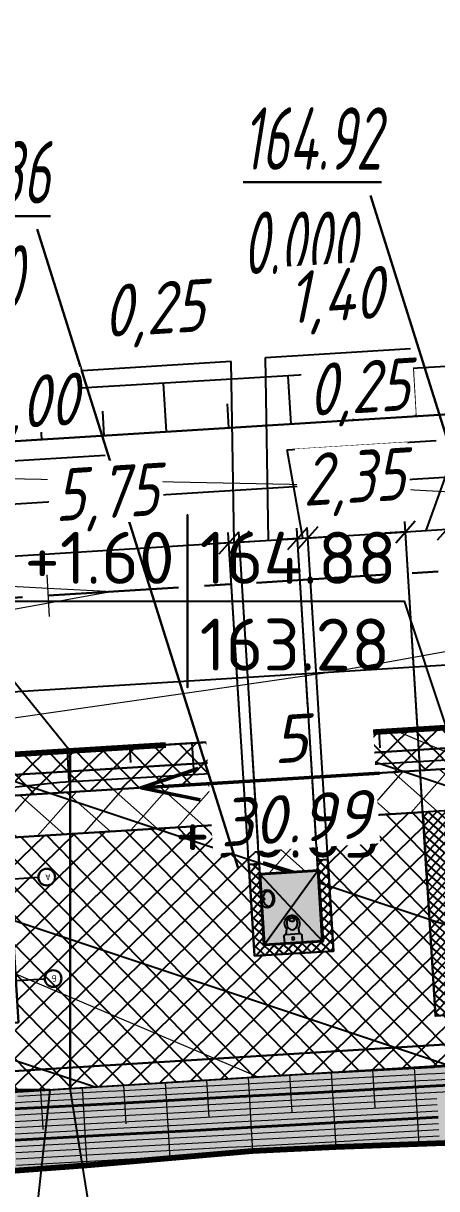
# Model space of a CAD drawing. Header units: metres. Extents: x 2302736 to 2305552, y 452304 to 453193.
# Drawn here: x 2305499.5 to 2305509.43, y 452715.29 to 452743.27 of the extents above; entities that cross this region are included whole.
import ezdxf

# ---------------------------------------------------------------- set-up
doc = ezdxf.new("R2010")
doc.units = ezdxf.units.M
for name, pattern in [('ACAD_ISO02W100', [15, 12, -3]), ('CENTER', [2, 1.25, -0.25, 0.25, -0.25]), ('осевая2', [28.575, 19.05, -3.175, 3.175, -3.175])]:
    doc.linetypes.add(name, pattern=pattern)
doc.layers.add('!Вопросы_замечания', color=1, linetype='Continuous', lineweight=40, plot=False)
for name, color, linetype in [('000_C3D_ХЛ служебные', 7, 'Continuous'), ('280_ПОР_Горизонтали вспомогательные', 7, 'Continuous'), ('280_ПОР_Горизонтали основные', 7, 'Continuous'), ('280_ПОР_Отметки и уклоноуказатели', 7, 'Continuous'), ('АД_серый', 250, 'Continuous'), ('ГП_здания', 7, 'Continuous'), ('ГП_Ограждение', 7, 'ограждение2'), ('ГП_Оси зданий', 10, 'осевая2'), ('ГП_ПЗМ', 7, 'Continuous'), ('ГП_Размеры проезд', 7, 'Continuous'), ('ПЗМ_3_Границы', 7, 'Continuous'), ('ПЗМ_3_Объём @ 0.5', 7, 'Continuous'), ('ПЗМ_3_Отметки', 7, 'Continuous'), ('ПЗМ_3_Отметки @ 0.5', 7, 'Continuous'), ('ПЗМ_3_Сетка', 7, 'Continuous'), ('ПЗМ_3_Штриховка насыпи', 7, 'Continuous'), ('Поверхность.Горизонтали', 7, 'Continuous'), ('ПП_Дорога_Покрытия_Газон', 3, 'Continuous'), ('Ситуация.Проектные откосы', 94, 'Continuous')]:
    doc.layers.add(name, color=color, linetype=linetype)
for name, color, linetype, lineweight in [('280_ПОР_Откосы планировки', 250, 'Continuous', 20), ('ГП_АД том 3.2.6', 250, 'Continuous', 40), ('ГП_ВП', 1, 'Continuous', 40), ('ГП_Границы ЗУ', 1, 'Continuous', 50), ('К1', 7, 'Continuous', 70), ('ПД Борт 100.20.08', 32, 'Continuous', 30), ('ПД_Проект_Штрих_Тротуар', 24, 'Continuous', 9), ('Пикетаж.Пикетаж', 1, 'Continuous', 15), ('ПП_Дорога_Покрытия_Откос', 3, 'Continuous', 9)]:
    doc.layers.add(name, color=color, linetype=linetype, lineweight=lineweight)
doc.layers.add('ГП_Штриховка отмостки', color=7, linetype='Continuous', true_color=0xfbfccf)
doc.styles.add('ASML', font='isocpeui.ttf')
doc.styles.add('Ck_rus', font='isocpeur.ttf', dxfattribs={"width": 0.8, "oblique": 15, "height": 2.5})
doc.styles.add('ISOCPEUR', font='isocpeur.ttf')
doc.styles.add('СПДС', font='isocpeur.ttf')
doc.styles.add('СПДС 1.25 курсив для М500', font='isocpeui.ttf', dxfattribs={"width": 0.6, "height": 1.25})
doc.linetypes.add('ограждение2', pattern='A,6.35,-2.54,[132,ltypeshp.shx,S=2.54,R=0,X=-2.54,Y=0],-2.54,25.4', length=36.83)
doc.dimstyles.new('Ck_Линейный р-р', dxfattribs={"dimscale": 0, "dimtxt": 2.5, "dimasz": 1, "dimexe": 0.5, "dimexo": 0.5, "dimtad": 1, "dimzin": 1, "dimtxsty": 'Ck_rus', "dimblk": 'OBLIQUE', "dimcen": 0, "dimdle": 0.1, "dimadec": 0, "dimazin": 0, "dimtfac": 1, "dimtofl": 0, "dimtmove": 1, "dimatfit": 3, "dimfxl": 1, "dimarcsym": 0})

# ---------------------------------------------------------------- blocks, each defined once
blk = doc.blocks.new('унитаз')
at = {"layer": 'К1', "color": 253, "linetype": 'Continuous', "lineweight": 25}
for p, q in [((174009, 4955287), (174027, 4955422)), ((174321, 4955422), (174339, 4955287)), ((173959, 4955237), (173959, 4955087)), ((173959, 4955087), (173959, 4955087)), ((173979, 4955067), (174369, 4955067)), ((174339, 4955287), (174009, 4955287)), ((174389, 4955237), (174389, 4955087)), ((174389, 4955087), (174389, 4955087))]:
    blk.add_line(p, q, dxfattribs=at)
blk.add_circle((174174, 4955177), 30, dxfattribs=at)
for centre, radius, start, end in [((174009, 4955237), 50, 90, 180), ((173979, 4955087), 20, 180, 270), ((174339, 4955237), 50, 0, 90), ((174369, 4955087), 20, 270, 0)]:
    blk.add_arc(centre, radius, start, end, dxfattribs=at)
for centre, major_axis, ratio, start_param, end_param in [((174174, 4955537), (0, 200), 0.9, 4.096226, 8.470144), ((174174, 4955627), (61.9, 0), 0.577044, -3.141592653589793, 3.141592653589793)]:
    blk.add_ellipse(centre, major_axis=major_axis, ratio=ratio, start_param=start_param, end_param=end_param, dxfattribs=at)
blk.add_ellipse((174174, 4955547), major_axis=(0, 165), ratio=0.787879, dxfattribs=at)
blk = doc.blocks.new('большой умывальник')
at = {"layer": 'К1', "linetype": 'Continuous', "lineweight": 13}
blk.add_hatch(color=253, dxfattribs=at).paths.add_polyline_path([(391066, -252222, 1), (391116, -252222, 1)])
at = {"layer": 'К1', "color": 253, "linetype": 'Continuous', "lineweight": 25}
blk.add_line((390911, -252322), (391271, -252322), dxfattribs=at)
at = {"layer": 'К1', "color": 253, "linetype": 'Continuous', "lineweight": 13}
blk.add_circle((391091, -252222), 25, dxfattribs=at)
at = {"layer": 'К1', "color": 253, "linetype": 'Continuous', "lineweight": 25, "extrusion": (0, 0, -1)}
blk.add_ellipse((391091, -252122), major_axis=(-300, 0), ratio=0.833333, start_param=5.35589, end_param=10.352073, dxfattribs=at)
at = {"layer": 'К1', "color": 253, "linetype": 'Continuous', "lineweight": 25}
blk.add_ellipse((391091, -252097), major_axis=(-250, 0), ratio=0.7, dxfattribs=at)
blk = doc.blocks.new('Здания')
h = blk.add_hatch(color=1)
h.dxf.hatch_style = 1
h.paths.add_polyline_path([(2305601.917, 452839.19), (2305600.516, 452839.19), (2305600.516, 452837.49), (2305601.921, 452837.49)])
at = {"layer": 'ГП_Штриховка отмостки'}
h = blk.add_hatch(dxfattribs=at)
h.set_pattern_fill('ANSI37', color=8, scale=0.05, angle=-179.999248415)
h.paths.add_polyline_path([(2305614.011, 452840.436), (2305604.511, 452840.436), (2305604.511, 452835.536), (2305614.011, 452835.536)])
h.paths.add_polyline_path([(2305613.011, 452839.436), (2305613.011, 452836.536), (2305605.511, 452836.536), (2305605.511, 452839.436)], flags=16)
h = blk.add_hatch(dxfattribs=at)
h.set_pattern_fill('ANSI37', color=8, scale=0.05, angle=-179.9992)
h.set_pattern_definition([(225.000751585, (-23448.49903, 143252.68987), (0.112254673999, -0.112251729008), []), (315.000751585, (-23448.49903, 143252.68987), (0.112251729008, 0.112254673999), [])])
h.paths.add_polyline_path([(2305600.266, 452839.44), (2305600.516, 452839.44), (2305600.516, 452837.49), (2305601.921, 452837.49), (2305601.916, 452839.44), (2305602.166, 452839.44), (2305602.166, 452837.24), (2305600.266, 452837.24)])
at = {"layer": 'ПД_Проект_Штрих_Тротуар'}
h = blk.add_hatch(dxfattribs=at)
h.set_pattern_fill('ANSI37', color=256, scale=0.25)
h.paths.add_polyline_path([(2305625.212, 452841.436), (2305613.011, 452841.436), (2305613.011, 452843.934), (2305611.511, 452843.933), (2305611.511, 452841.436), (2305586.451, 452841.436), (2305586.451, 452843.925), (2305584.951, 452843.925), (2305584.951, 452835.996), (2305586.451, 452835.996), (2305586.451, 452837.271), (2305587.451, 452837.271), (2305587.451, 452838.271), (2305586.451, 452838.271), (2305586.451, 452840.436), (2305593.511, 452840.436), (2305600.516, 452840.436), (2305600.516, 452839.19), (2305601.916, 452839.19), (2305601.916, 452840.436), (2305625.212, 452840.436)])
at = {"layer": 'ПП_Дорога_Покрытия_Газон'}
h = blk.add_hatch(dxfattribs=at)
h.set_pattern_fill('ANSI37', color=256, scale=0.15, angle=-4.3277, style=0)
h.set_pattern_definition([(40.672282674, (-27638.63017, 175279.69742), (-0.310387161895, 0.36121167233), []), (130.672282674, (-27638.63017, 175279.69742), (-0.36121167233, -0.310387161895), [])])
h.paths.add_polyline_path([(2305584.951, 452842.425), (2305583.951, 452842.436), (2305583.951, 452834.336), (2305626.212, 452834.336), (2305626.212, 452842.438), (2305613.011, 452842.436), (2305613.011, 452841.438), (2305625.212, 452841.436), (2305625.212, 452835.336), (2305621.112, 452835.336), (2305621.112, 452840.436), (2305620.111, 452840.436), (2305620.111, 452835.336), (2305616.011, 452835.336), (2305616.011, 452840.436), (2305614.011, 452840.436), (2305614.011, 452835.536), (2305604.511, 452835.536), (2305604.511, 452840.436), (2305601.916, 452840.436), (2305601.916, 452839.44), (2305602.166, 452839.44), (2305602.166, 452837.24), (2305600.266, 452837.24), (2305600.266, 452839.44), (2305600.516, 452839.44), (2305600.517, 452840.436), (2305594.511, 452840.436), (2305594.511, 452836.001), (2305584.951, 452835.996)])
h.paths.add_polyline_path([(2305586.451, 452842.425), (2305586.451, 452841.436), (2305611.511, 452841.436), (2305611.511, 452842.433)], flags=17)
at = {"layer": '!Вопросы_замечания'}
blk.add_lwpolyline([(2305601.916, 452837.49), (2305600.516, 452837.49), (2305600.516, 452839.19), (2305601.916, 452839.19)], close=True, dxfattribs=at)
at = {"lineweight": 40, "flags": 128}
blk.add_lwpolyline([(2305601.346, 452839.19), (2305600.615, 452839.464)], dxfattribs=at)
for points in [[(2305600.516, 452837.49), (2305601.906, 452839.19)], [(2305601.916, 452837.49), (2305600.516, 452839.19)]]:
    blk.add_lwpolyline(points)
blk.add_lwpolyline([(2305601.917, 452839.19), (2305600.516, 452839.19), (2305600.516, 452837.49), (2305601.921, 452837.49)], close=True, dxfattribs=at)
at = {"layer": 'ГП_Ограждение', "lineweight": 30, "ltscale": 0.2}
for points in [[(2305584.951, 452841.936), (2305584.451, 452841.936), (2305584.451, 452834.836), (2305625.712, 452834.836), (2305625.712, 452841.936), (2305613.011, 452841.936)], [(2305611.511, 452841.936), (2305586.451, 452841.936)]]:
    blk.add_lwpolyline(points, dxfattribs=at)
at = {"layer": 'ГП_Оси зданий', "ltscale": 0.05}
for p, q in [((2305595.202, 452839.436), (2305593.511, 452839.436)), ((2305595.206, 452836.996), (2305593.511, 452836.996))]:
    blk.add_line(p, q, dxfattribs=at)
at = {"layer": 'ГП_Оси зданий', "linetype": 'Continuous', "lineweight": 30}
for centre in [(2305595.402, 452839.436), (2305595.406, 452836.996)]:
    blk.add_circle(centre, 0.2, dxfattribs=at)
at = {"layer": 'ГП_Штриховка отмостки', "color": 8}
for points in [[(2305614.011, 452840.436), (2305604.511, 452840.436), (2305604.511, 452835.536), (2305614.011, 452835.536)], [(2305600.266, 452839.44), (2305600.516, 452839.44), (2305600.516, 452837.49), (2305601.921, 452837.49), (2305601.916, 452839.44), (2305602.166, 452839.44), (2305602.166, 452837.24), (2305600.266, 452837.24)]]:
    blk.add_lwpolyline(points, close=True, dxfattribs=at)
at = {"layer": 'ПД Борт 100.20.08'}
blk.add_lwpolyline([(2305614.011, 452835.536), (2305604.511, 452835.536), (2305604.511, 452840.436), (2305601.916, 452840.436), (2305601.916, 452839.44), (2305602.166, 452839.44), (2305602.166, 452837.24), (2305600.266, 452837.24), (2305600.266, 452839.44), (2305600.517, 452839.44), (2305600.517, 452840.436), (2305594.511, 452840.436), (2305594.511, 452835.996), (2305584.951, 452835.996), (2305584.951, 452843.925), (2305586.451, 452843.925), (2305586.451, 452841.436), (2305611.511, 452841.436)], dxfattribs=at)
at = {"layer": 'ПП_Дорога_Покрытия_Газон'}
for points in [[(2305584.951, 452842.436), (2305583.951, 452842.436), (2305583.951, 452834.336), (2305626.212, 452834.336), (2305626.212, 452842.436), (2305613.011, 452842.436)], [(2305611.511, 452842.436), (2305586.451, 452842.436)]]:
    blk.add_lwpolyline(points, dxfattribs=at)
at = {"layer": 'ГП_Оси зданий', "linetype": 'Continuous', "lineweight": 9, "xscale": -0.0007, "yscale": 0.0007, "zscale": 0.0007, "rotation": 270.0000000506959}
blk.add_blockref('большой умывальник', (2305777.142, 452564.826), dxfattribs=at)
at = {"layer": 'ГП_Оси зданий', "linetype": 'Continuous', "lineweight": 13, "xscale": -0.001, "yscale": 0.001, "zscale": 0.001, "rotation": 5.06959249e-08}
blk.add_blockref('унитаз', (2305775.39, 447882.423), dxfattribs=at)
at = {"layer": 'ГП_Оси зданий', "linetype": 'Continuous', "lineweight": 30, "style": 'ISOCPEUR'}
for s, p in [('А', (2305595.501, 452839.507)), ('Б', (2305595.493, 452837.072))]:
    blk.add_text(s, height=0.15, rotation=180, dxfattribs=at).set_placement(p)
blk = doc.blocks.new('SLOPEA$CDF7AD650')
at = {"layer": 'Ситуация.Проектные откосы', "color": 0}
for p, q in [((2305508.038, 452726.269, 152.862), (2305508.062, 452725.883, 152.862)), ((2305503.547, 452725.99, 152.862), (2305503.593, 452725.238, 152.862)), ((2305505.044, 452726.083, 152.862), (2305505.067, 452725.704, 152.862)), ((2305506.541, 452726.176, 152.862), (2305506.588, 452725.411, 152.862)), ((2305500.553, 452725.804, 152.862), (2305500.598, 452725.065, 152.862)), ((2305502.05, 452725.897, 152.862), (2305502.073, 452725.524, 152.862))]:
    blk.add_line(p, q, dxfattribs=at)
at = {"layer": 'Ситуация.Проектные откосы', "color": 0, "linetype": 'Continuous', "flags": 128}
for points in [[(2305420.569, 452719.547), (2305440.533, 452720.743), (2305448.994, 452721.203), (2305460.505, 452721.828), (2305479.939, 452722.904), (2305480.474, 452722.934), (2305500.381, 452725.052), (2305520.348, 452726.207), (2305530.546, 452726.847)], [(2305420.49, 452720.827), (2305440.451, 452722.068), (2305448.908, 452722.594), (2305460.413, 452723.309), (2305479.839, 452724.516), (2305480.374, 452724.549), (2305500.336, 452725.79), (2305520.297, 452727.031), (2305531.992, 452727.758)]]:
    blk.add_lwpolyline(points, dxfattribs=at)
blk = doc.blocks.new('SLOPEA$CF393F7E9')
at = {"layer": 'Ситуация.Проектные откосы', "color": 0}
for p, q in [((2305508.93, 452733.839, 163.554), (2305508.859, 452734.989, 163.554)), ((2305502.942, 452733.467, 163.554), (2305502.869, 452734.635, 163.554)), ((2305505.936, 452733.653, 163.554), (2305505.864, 452734.812, 163.554)), ((2305499.947, 452733.28, 163.554), (2305499.874, 452734.458, 163.554)), ((2305504.439, 452733.56, 163.554), (2305504.403, 452734.141, 163.554)), ((2305507.433, 452733.746, 163.554), (2305507.397, 452734.323, 163.554)), ((2305501.445, 452733.373, 163.554), (2305501.408, 452733.96, 163.554))]:
    blk.add_line(p, q, dxfattribs=at)
at = {"layer": 'Ситуация.Проектные откосы', "color": 0, "linetype": 'Continuous', "flags": 128}
for points in [[(2305549.625, 452736.368), (2305546.781, 452736.191), (2305539.793, 452735.757), (2305533.401, 452735.36), (2305532.208, 452735.286), (2305519.832, 452734.516), (2305499.87, 452733.276), (2305479.909, 452732.035), (2305479.374, 452732.002), (2305459.947, 452730.794), (2305448.442, 452730.079), (2305439.986, 452729.554), (2305420.024, 452728.313)], [(2305548.057, 452737.414), (2305546.71, 452737.335), (2305539.724, 452736.876), (2305533.333, 452736.458), (2305532.139, 452736.385), (2305519.762, 452735.633), (2305499.797, 452734.453), (2305479.811, 452733.603), (2305479.276, 452733.568), (2305459.854, 452732.294), (2305448.356, 452731.46), (2305439.905, 452730.848), (2305419.953, 452729.468)]]:
    blk.add_lwpolyline(points, dxfattribs=at)
blk = doc.blocks.new('АД')
at = {"layer": 'АД_серый', "linetype": 'CENTER', "lineweight": 30, "ltscale": 2.5, "flags": 128}
blk.add_lwpolyline([(1995.262, 875.294), (1966.267, 829.781, 0.189693), (1959.268, 793.835), (1959.306, 793.631, -0.165407), (1954.646, 761.769), (1951.923, 756.449, -0.01834), (1941.188, 737.245), (1924.736, 710.195, 0.086643), (1899.629, 646.142), (1899.238, 644.216, -0.125397), (1856.261, 555.293), (1782.447, 467.603, 0.001221), (1780.84, 465.688, 0.003662), (1779.252, 463.757, 0.006104), (1777.702, 461.796, 0.008545), (1776.21, 459.79, 0.010987), (1774.798, 457.727, 0.013429), (1773.488, 455.598, 0.01587), (1772.305, 453.396, 0.018313), (1771.275, 451.119, 0.454863), (1792.976, 408.034, 0.018313), (1795.419, 407.506, 0.01587), (1797.892, 407.145, 0.013429), (1800.383, 406.931, 0.010987), (1802.881, 406.838, 0.008545), (1805.381, 406.842, 0.006104), (1807.88, 406.92, 0.003662), (1810.376, 407.047, 0.001221), (1812.872, 407.198), (2016.571, 419.859)], format="xyb", dxfattribs=at)
at = {"layer": 'АД_серый', "flags": 128}
blk.add_lwpolyline([(1857.982, 553.844), (1784.168, 466.154, 0.00122), (1782.568, 464.247, 0.003662), (1781.001, 462.342, 0.006103), (1779.485, 460.424, 0.008545), (1778.039, 458.48, 0.010986), (1776.683, 456.499, 0.013428), (1775.436, 454.473, 0.01587), (1774.32, 452.396, 0.018312), (1773.358, 450.269, 0.454863), (1793.534, 410.214, 0.018312), (1795.816, 409.72, 0.01587), (1798.148, 409.381, 0.013428), (1800.518, 409.177, 0.010986), (1802.917, 409.087, 0.008545), (1805.34, 409.092, 0.006103), (1807.784, 409.168, 0.003662), (1810.248, 409.293, 0.00122), (1812.732, 409.443), (1820.458, 409.924), (1830.393, 411.293), (1860.335, 413.154), (1870.362, 413.025), (2016.431, 422.104)], format="xyb", dxfattribs=at)
at = {"layer": 'АД_серый', "lineweight": 30, "flags": 128}
for points in [[(1853.392, 557.708), (1779.578, 470.018, 0.001221), (1777.959, 468.089, 0.003663), (1776.336, 466.116, 0.006104), (1774.73, 464.082, 0.008546), (1773.161, 461.973, 0.010987), (1771.656, 459.775, 0.013429), (1770.241, 457.474, 0.015871), (1768.945, 455.062, 0.018313), (1767.803, 452.535, 0.454863), (1792.047, 404.401, 0.018313), (1794.758, 403.814, 0.015871), (1797.467, 403.42, 0.013429), (1800.158, 403.187, 0.010987), (1802.821, 403.088, 0.008546), (1805.449, 403.093, 0.006104), (1808.039, 403.174, 0.003663), (1810.591, 403.303, 0.001221), (1813.104, 403.455), (1820.831, 403.935), (1830.827, 404.306), (1860.769, 406.167), (1870.734, 407.037), (2000.291, 415.09)], [(1859.13, 552.878), (1785.316, 465.188, 0.00122), (1783.72, 463.287, 0.003661), (1782.167, 461.399, 0.006103), (1780.674, 459.509, 0.008544), (1779.259, 457.606, 0.010986), (1777.939, 455.68, 0.013428), (1776.735, 453.722, 0.01587), (1775.664, 451.73, 0.018312), (1774.747, 449.703, 0.454863), (1793.905, 411.667, 0.018312), (1796.08, 411.197, 0.01587), (1798.318, 410.871, 0.013428), (1800.608, 410.674, 0.010986), (1802.941, 410.587, 0.008544), (1805.313, 410.592, 0.006103), (1807.72, 410.667, 0.003661), (1810.162, 410.791, 0.00122), (1812.639, 410.941), (1820.365, 411.421), (1830.331, 412.291), (1860.273, 414.152), (1870.269, 414.523), (2016.338, 423.601)]]:
    blk.add_lwpolyline(points, format="xyb", dxfattribs=at)
at = {"layer": 'АД_серый', "flags": 128}
blk.add_lwpolyline([(1870.641, 408.534), (2001.688, 416.679), (2002.39, 406.203), (2017.362, 407.133)], dxfattribs=at)
at = {"layer": 'АД_серый', "linetype": 'Continuous'}
for name in ['SLOPEA$CDF7AD650', 'SLOPEA$CF393F7E9']:
    blk.add_blockref(name, (-2303531.79, -452312.674), dxfattribs=at)
blk = doc.blocks.new('ВП площадка 3')
at = {"layer": '280_ПОР_Горизонтали вспомогательные', "color": 1, "linetype": 'Continuous', "lineweight": 20, "flags": 128}
for points, elevation in [([(11.041, 18.732), (23.357, 13.491), (27.869, 16.102), (33.323, 19.265)], 164.9), ([(1.968, 8.283), (4.159, 8.402), (4.273, 8.408), (6.594, 8.534)], 163.6), ([(1.959, 8.433), (3.963, 8.541), (4.264, 8.558), (7.043, 8.709), (7.255, 8.72), (7.444, 8.73), (9.986, 8.868), (10.146, 8.877), (12.12, 8.984)], 163.7), ([(1.95, 8.582), (3.766, 8.681), (4.254, 8.707), (6.777, 8.844), (7.246, 8.87), (7.663, 8.893), (9.977, 9.018), (10.313, 9.036), (12.11, 9.134)], 163.8), ([(1.941, 8.732), (3.57, 8.82), (4.245, 8.857), (6.511, 8.98), (7.237, 9.02), (7.883, 9.055), (9.968, 9.168), (10.479, 9.196), (12.101, 9.284)], 163.9), ([(1.922, 9.031), (3.177, 9.1), (4.227, 9.157), (5.979, 9.252), (7.218, 9.319), (8.322, 9.379), (9.949, 9.467), (10.813, 9.514), (12.083, 9.583)], 164.1), ([(1.913, 9.181), (2.981, 9.239), (4.217, 9.306), (5.713, 9.387), (7.209, 9.469), (8.542, 9.541), (9.94, 9.617), (10.98, 9.674), (12.073, 9.733)], 164.2), ([(1.904, 9.331), (2.784, 9.379), (4.208, 9.456), (5.446, 9.523), (7.199, 9.618), (8.762, 9.703), (9.931, 9.767), (11.146, 9.833), (12.064, 9.883)], 164.3), ([(1.894, 9.481), (2.588, 9.518), (4.199, 9.606), (5.18, 9.659), (7.19, 9.768), (8.981, 9.865), (9.921, 9.916), (11.313, 9.992), (12.055, 10.032), (13.451, 10.108)], 164.4), ([(1.876, 9.78), (2.195, 9.797), (4.18, 9.905), (4.648, 9.931), (7.172, 10.068), (9.421, 10.19), (9.903, 10.216), (11.647, 10.311), (12.036, 10.332), (13.774, 10.426)], 164.6), ([(1.999, 9.937), (4.171, 10.055), (4.382, 10.066), (7.162, 10.217), (9.64, 10.352), (9.893, 10.366), (11.814, 10.47), (12.027, 10.481), (13.935, 10.585)], 164.7), ([(7.753, 10.4), (-8.92, 17.484)], 164.8), ([(7.753, 10.4), (9.86, 10.514), (9.884, 10.515), (11.98, 10.629), (12.018, 10.631), (14.097, 10.744), (14.152, 10.747), (16.214, 10.859), (16.285, 10.863), (18.333, 10.974), (18.419, 10.979), (20.452, 11.089), (20.553, 11.095), (23.322, 11.245), (23.487, 11.254), (26.087, 11.434), (26.213, 11.443), (28.839, 11.625), (28.939, 11.632), (31.282, 11.795), (31.349, 11.799), (33.714, 11.963), (33.759, 11.967)], 164.8), ([(10.745, 8.759), (12.129, 8.835), (12.158, 8.836), (14.263, 8.95), (14.335, 8.954), (16.396, 9.066), (16.509, 9.072), (18.53, 9.182), (18.681, 9.19), (20.664, 9.298), (20.921, 9.312), (23.598, 9.457), (23.874, 9.477), (26.324, 9.647), (26.636, 9.668), (29.05, 9.836), (29.358, 9.857), (31.46, 10.003), (31.805, 10.027), (33.871, 10.17)], 163.6)]:
    blk.add_lwpolyline(points, dxfattribs=dict(at, elevation=elevation))
at = {"layer": '280_ПОР_Горизонтали основные', "color": 1, "linetype": 'Continuous', "lineweight": 40, "flags": 128}
for points, elevation in [([(1.931, 8.882), (3.374, 8.96), (4.236, 9.007), (6.245, 9.116), (7.227, 9.169), (8.103, 9.217), (9.958, 9.318), (10.646, 9.355), (12.092, 9.433)], 164), ([(1.885, 9.63), (2.391, 9.658), (4.19, 9.755), (4.914, 9.795), (7.181, 9.918), (9.201, 10.028), (9.912, 10.066), (11.48, 10.151), (12.046, 10.182), (13.612, 10.267)], 164.5)]:
    blk.add_lwpolyline(points, dxfattribs=dict(at, elevation=elevation))
at = {"layer": 'Пикетаж.Пикетаж', "color": 5}
blk.add_line((2.765, 21.455), (2.703, 22.453), dxfattribs=at)
at = {"layer": 'Поверхность.Горизонтали', "color": 5, "linetype": 'Continuous', "lineweight": 20, "flags": 128}
for points, elevation in [([(-9.046, 24.979), (2.56, 24.751), (9.315, 24.618), (22.652, 23.89), (28.635, 23.564), (31.611, 22.143), (22.739, 22.5), (16.035, 21.289), (9.594, 20.126), (6.399, 19.664), (2.908, 19.158), (-3.091, 18.289), (-8.581, 17.494)], 163.8), ([(-30, 23.677), (-25.607, 23.493), (-19.809, 23.251), (-17.379, 23.15), (-15.042, 23.104), (2.723, 22.135), (4.278, 22.05), (3.527, 21.915), (2.745, 21.773), (-6.183, 20.161), (-14.763, 18.612), (-15.868, 18.452), (-17.076, 18.277), (-21.594, 17.521), (-25.198, 16.917), (-27.153, 16.59), (-29.535, 16.191)], 163.9)]:
    blk.add_lwpolyline(points, dxfattribs=dict(at, elevation=elevation))
blk = doc.blocks.new('BD_Cart_Mark')
at = {"color": 1, "linetype": 'ByBlock', "lineweight": -2, "transparency": 33554687, "style": 'СПДС'}
for tag, p in [('G_C_H_001', (-4.833, 0.833)), ('G_C_H2_001', (-4.833, -3.333))]:
    blk.add_attdef(tag, p, '', height=2.5, dxfattribs=at)
at = {"color": 26, "linetype": 'ByBlock', "lineweight": -2, "transparency": 33554687, "style": 'СПДС'}
blk.add_attdef('G_C_Red_001', (0.583, 0.833), '', height=2.5, dxfattribs=at)
at = {"color": 176, "linetype": 'ByBlock', "lineweight": -2, "transparency": 33554687, "style": 'СПДС'}
blk.add_attdef('G_C_Black_001', (0.583, -3.333), '', height=2.5, dxfattribs=at)
at = {"color": 214, "linetype": 'ByBlock', "lineweight": -2, "transparency": 33554687, "style": 'СПДС'}
blk.add_attdef('G_C_Dop_001', (0.583, -7.5), '', height=2.5, dxfattribs=at)
blk = doc.blocks.new('BD_Cart_Volume')
at = {"color": 1, "linetype": 'ByBlock', "lineweight": -2, "transparency": 33554687, "style": 'СПДС'}
blk.add_attdef('Volume_001', (-2.125, 0.75), '', height=2.5, dxfattribs=at)
at = {"color": 7, "linetype": 'ByBlock', "lineweight": -2, "transparency": 33554687, "style": 'СПДС'}
blk.add_attdef('Area_001', (-1.0625, -1.625), '', height=1.25, dxfattribs=at)
blk = doc.blocks.new('ПЗМ площадка 3')
at = {"layer": 'ПЗМ_3_Штриховка насыпи'}
h = blk.add_hatch(dxfattribs=at)
h.set_pattern_fill('ANSI31', color=1, angle=5156.6202, style=0)
h.set_pattern_definition([(161.62015618, (-2305529.1865, -452624.3865), (-1.001125794, -3.013033711), [])])
h.paths.add_polyline_path([(-40.736, 100.676), (-40.281, 93.284), (-38.558, 93.284), (-38.558, 100.812)], flags=0)
h.paths.add_polyline_path([(-40.238, 92.592), (-38.558, 92.696), (-38.558, 93.284), (-40.281, 93.284)], flags=0)
h.paths.add_polyline_path([(-38.558, 92.696), (-29.037, 93.284), (-38.558, 93.284)], flags=0)
h.paths.add_polyline_path([(1.442, 103.284), (1.442, 95.169), (1.939, 95.2)], flags=0)
h.paths.add_polyline_path([(-38.243, 100.832), (-38.558, 100.812), (-38.558, 93.284), (-29.037, 93.284), (-28.558, 93.314), (-28.558, 101.423), (-38.242, 100.82)], flags=0)
h.paths.add_polyline_path([(-18.558, 96.136), (-18.558, 93.932), (-8.558, 94.55), (-8.558, 102.666), (-11.733, 102.47), (-11.735, 102.489), (-13.232, 102.395), (-13.231, 102.377), (-18.558, 102.045), (-18.558, 99.042), (-11.548, 99.475), (-11.369, 96.581)], flags=0)
h.paths.add_polyline_path([(-28.558, 93.314), (-18.558, 93.932), (-18.558, 96.136), (-18.855, 96.118), (-19.034, 99.012), (-18.558, 99.042), (-18.558, 102.045), (-28.558, 101.423)], flags=0)
h.paths.add_polyline_path([(1.442, 95.169), (1.442, 103.284), (-8.558, 102.666), (-8.558, 94.55)], flags=0)
h.paths.add_polyline_path([(-31.011, 98.27), (-37.057, 97.888), (-36.909, 95.463), (-30.86, 95.837)])
h.paths.add_polyline_path([(-22.606, 98.545), (-24.004, 98.459), (-23.899, 96.762), (-22.497, 96.849)])
h.paths.add_polyline_path([(-0.37, 100.167), (-2.466, 100.037), (-2.274, 96.943), (-0.178, 97.073)])
h.paths.add_polyline_path([(-5.46, 99.852), (-7.556, 99.722), (-7.365, 96.628), (-5.269, 96.758)])
at = {"layer": '000_C3D_ХЛ служебные', "color": 4, "linetype": 'Continuous', "lineweight": -3}
blk.add_polyline3d([(-40.738, 100.676, 164.8), (-40.238, 92.592, 164.719), (-8.338, 94.564, 164.879), (1.939, 95.2, 164.827)], dxfattribs=at)
at = {"layer": 'ПЗМ_3_Границы', "lineweight": 40, "flags": 128}
blk.add_lwpolyline([(-22.606, 98.545), (-24.004, 98.459), (-23.899, 96.762), (-22.497, 96.849)], close=True, dxfattribs=at)
blk.add_lwpolyline([(-22.606, 98.545), (-24.004, 98.459), (-23.899, 96.762), (-22.497, 96.849)], close=True, dxfattribs=at)
at = {"layer": 'ПЗМ_3_Отметки', "flags": 128}
for points in [[(-41.654, 105.975), (-37.454, 105.975), (-37.454, 108.05), (-37.454, 103.9), (-37.454, 105.975), (-32.254, 105.975), (-28.558, 101.423)], [(-29.943, 105.012), (-25.743, 105.012), (-25.743, 107.087), (-25.743, 102.937), (-25.743, 105.012), (-20.543, 105.012), (-18.558, 99.042)], [(-38.877, 86.977), (-34.927, 86.977), (-34.927, 89.052), (-34.927, 84.902), (-34.927, 86.977), (-29.727, 86.977), (-29.037, 93.284)], [(-35.995, 82.657), (-32.045, 82.657), (-32.045, 84.732), (-32.045, 80.582), (-32.045, 82.657), (-26.845, 82.657), (-28.558, 93.314)]]:
    blk.add_lwpolyline(points, dxfattribs=at)
at = {"layer": 'ПЗМ_3_Сетка'}
for points in [[(-28.558, 93.314), (-18.558, 93.932), (-18.558, 96.136), (-18.855, 96.118), (-19.034, 99.012), (-18.558, 99.042), (-18.558, 102.045), (-28.558, 101.423)], [(-38.243, 100.832), (-38.558, 100.812), (-38.558, 93.284), (-29.037, 93.284), (-28.558, 93.314), (-28.558, 101.423), (-38.242, 100.82)], [(-38.558, 92.696), (-29.037, 93.284), (-38.558, 93.284)]]:
    blk.add_lwpolyline(points, close=True, dxfattribs=at)
at = {"layer": 'ПЗМ_3_Объём @ 0.5'}
ref = blk.add_blockref('BD_Cart_Volume', (-23.675, 98.479), dxfattribs=dict(at, xscale=0.5, yscale=0.5, zscale=0.5))
ref.add_attrib('Volume_001', '+98.85', (-26.05, 98.854), dxfattribs={"layer": '0', "color": 1, "linetype": 'ByBlock', "lineweight": -2, "transparency": 33554687, "height": 1.25, "style": 'СПДС'})
at = {"layer": 'ПЗМ_3_Отметки @ 0.5'}
ref = blk.add_blockref('BD_Cart_Mark', (-25.743, 105.012), dxfattribs=dict(at, xscale=0.5, yscale=0.5, zscale=0.5))
ref.add_attrib('G_C_Red_001', '164.88', (-25.451, 105.429), dxfattribs={"layer": '0', "color": 26, "linetype": 'ByBlock', "lineweight": -2, "transparency": 33554687, "height": 1.25, "style": 'СПДС'})
ref.add_attrib('G_C_Black_001', '163.28', (-25.451, 103.345), dxfattribs={"layer": '0', "color": 176, "linetype": 'ByBlock', "lineweight": -2, "transparency": 33554687, "height": 1.25, "style": 'СПДС'})
ref.add_attrib('G_C_H_001', '+1.60', (-29.659, 105.429), dxfattribs={"layer": '0', "color": 5, "linetype": 'ByBlock', "lineweight": -2, "transparency": 33554687, "height": 1.25, "style": 'СПДС'})
blk = doc.blocks.new('Стрелка уклона')
at = {"color": 0, "linetype": 'Continuous', "lineweight": -2, "transparency": 16777216, "flags": 128}
for points in [[(1.6, 0.268), (2.6, 0), (1.6, -0.268)], [(-1.5, 0), (2.6, 0)]]:
    blk.add_lwpolyline(points, dxfattribs=at)
blk = doc.blocks.new('_Oblique')
at = {"color": 0, "linetype": 'ByBlock', "lineweight": -2}
blk.add_line((-0.5, -0.5), (0.5, 0.5), dxfattribs=at)
blk = doc.blocks.new('*D165')
at = {"layer": 'ГП_Размеры проезд', "color": 0, "lineweight": -2, "transparency": 16777216}
for p, q in [((2305498.085, 452732.699), (2305501.463, 452732.907)), ((2305498.197, 452730.417), (2305498.085, 452732.699)), ((2305499.203, 452722.25), (2305498.68, 452730.698)), ((2305497.648, 452730.383), (2305498.746, 452730.451)), ((2305498.205, 452722.188), (2305497.682, 452730.636))]:
    blk.add_line(p, q, dxfattribs=at)
at = {"layer": 'ГП_Размеры проезд', "color": 0, "lineweight": -2, "transparency": 16777216, "xscale": 0.5, "yscale": 0.5, "zscale": 0.5}
for p, rotation in [((2305498.696, 452730.448), 3.538125527350507), ((2305497.698, 452730.386), 183.5381255273505)]:
    blk.add_blockref('_Oblique', p, dxfattribs=dict(at, rotation=rotation))
at = {"layer": 'ГП_Размеры проезд', "color": 0, "lineweight": 30, "transparency": 16777216, "insert": (2305499.697, 452734.051), "char_height": 1.25, "attachment_point": 5, "rotation": 3.5381, "style": 'Ck_rus', "bg_fill": 3, "box_fill_scale": 1.1, "bg_fill_color": 9, "bg_fill_true_color": 13158600, "bg_fill_transparency": 0}
blk.add_mtext('1,00', dxfattribs=at)
blk = doc.blocks.new('*D166')
at = {"layer": 'ГП_Размеры проезд', "color": 0, "lineweight": -2, "transparency": 16777216}
for p, q in [((2305504.941, 452722.7), (2305504.424, 452731.053)), ((2305498.646, 452730.445), (2305504.49, 452730.806)), ((2305499.197, 452722.344), (2305498.68, 452730.698))]:
    blk.add_line(p, q, dxfattribs=at)
at = {"layer": 'ГП_Размеры проезд', "color": 0, "lineweight": -2, "transparency": 16777216, "xscale": 0.5, "yscale": 0.5, "zscale": 0.5}
for p, rotation in [((2305504.44, 452730.803), 3.538125735684955), ((2305498.696, 452730.448), 183.5381257356849)]:
    blk.add_blockref('_Oblique', p, dxfattribs=dict(at, rotation=rotation))
at = {"layer": 'ГП_Размеры проезд', "color": 0, "lineweight": 30, "transparency": 16777216, "insert": (2305501.491, 452731.873), "char_height": 1.25, "attachment_point": 5, "rotation": 3.5381, "style": 'Ck_rus', "bg_fill": 3, "box_fill_scale": 1.1, "bg_fill_color": 9, "bg_fill_true_color": 13158600, "bg_fill_transparency": 0}
blk.add_mtext('5,75', dxfattribs=at)
blk = doc.blocks.new('*D167')
at = {"layer": 'ГП_Размеры проезд', "color": 0, "lineweight": -2, "transparency": 16777216}
for p, q in [((2305504.493, 452735.153), (2305500.915, 452734.932)), ((2305504.564, 452730.811), (2305504.493, 452735.153)), ((2305504.951, 452722.53), (2305504.424, 452731.053)), ((2305505.201, 452722.545), (2305504.674, 452731.068)), ((2305504.44, 452730.803), (2305503.941, 452730.772)), ((2305504.44, 452730.803), (2305504.689, 452730.819)), ((2305504.689, 452730.819), (2305505.188, 452730.85))]:
    blk.add_line(p, q, dxfattribs=at)
at = {"layer": 'ГП_Размеры проезд', "color": 0, "lineweight": -2, "transparency": 16777216, "xscale": 0.5, "yscale": 0.5, "zscale": 0.5}
for p, rotation in [((2305504.44, 452730.803), 3.538125588592722), ((2305504.689, 452730.819), 183.5381255885927)]:
    blk.add_blockref('_Oblique', p, dxfattribs=dict(at, rotation=rotation))
at = {"layer": 'ГП_Размеры проезд', "color": 0, "lineweight": 30, "transparency": 16777216, "insert": (2305502.627, 452736.29), "char_height": 1.25, "attachment_point": 5, "rotation": 3.5381, "style": 'Ck_rus', "bg_fill": 3, "box_fill_scale": 1.1, "bg_fill_color": 9, "bg_fill_true_color": 13158600, "bg_fill_transparency": 0}
blk.add_mtext('0,25', dxfattribs=at)
blk = doc.blocks.new('*D168')
at = {"layer": 'ГП_Размеры проезд', "color": 0, "lineweight": -2, "transparency": 16777216}
for p, q in [((2305505.317, 452735.253), (2305508.795, 452735.468)), ((2305505.388, 452730.862), (2305505.317, 452735.253)), ((2305505.137, 452723.583), (2305504.674, 452731.068)), ((2305506.534, 452723.67), (2305506.071, 452731.155)), ((2305504.64, 452730.816), (2305506.136, 452730.908))]:
    blk.add_line(p, q, dxfattribs=at)
at = {"layer": 'ГП_Размеры проезд', "color": 0, "lineweight": -2, "transparency": 16777216, "xscale": 0.5, "yscale": 0.5, "zscale": 0.5}
for p, rotation in [((2305504.69, 452730.819), 183.5381255534549), ((2305506.087, 452730.905), 3.53812555345496)]:
    blk.add_blockref('_Oblique', p, dxfattribs=dict(at, rotation=rotation))
at = {"layer": 'ГП_Размеры проезд', "color": 0, "lineweight": 30, "transparency": 16777216, "insert": (2305506.979, 452736.608), "char_height": 1.25, "attachment_point": 5, "rotation": 3.5381, "style": 'Ck_rus', "bg_fill": 3, "box_fill_scale": 1.1, "bg_fill_color": 9, "bg_fill_true_color": 13158600, "bg_fill_transparency": 0}
blk.add_mtext('1,40', dxfattribs=at)
blk = doc.blocks.new('*D170')
at = {"layer": 'ГП_Размеры проезд', "color": 0, "lineweight": -2, "transparency": 16777216}
for p, q in [((2305505.836, 452733.037), (2305509.414, 452733.259)), ((2305506.211, 452730.913), (2305505.836, 452733.037)), ((2305506.593, 452722.71), (2305506.071, 452731.155)), ((2305506.843, 452722.726), (2305506.321, 452731.17)), ((2305506.087, 452730.905), (2305505.588, 452730.874)), ((2305506.087, 452730.905), (2305506.336, 452730.921)), ((2305506.336, 452730.921), (2305506.835, 452730.951))]:
    blk.add_line(p, q, dxfattribs=at)
at = {"layer": 'ГП_Размеры проезд', "color": 0, "lineweight": -2, "transparency": 16777216, "xscale": 0.5, "yscale": 0.5, "zscale": 0.5}
for p, rotation in [((2305506.087, 452730.905), 3.538125495531803), ((2305506.336, 452730.921), 183.5381254955318)]:
    blk.add_blockref('_Oblique', p, dxfattribs=dict(at, rotation=rotation))
at = {"layer": 'ГП_Размеры проезд', "color": 0, "lineweight": 30, "transparency": 16777216, "insert": (2305507.548, 452734.396), "char_height": 1.25, "attachment_point": 5, "rotation": 3.5381, "style": 'Ck_rus', "bg_fill": 3, "box_fill_scale": 1.1, "bg_fill_color": 9, "bg_fill_true_color": 13158600, "bg_fill_transparency": 0}
blk.add_mtext('0,25', dxfattribs=at)
blk = doc.blocks.new('*D169')
at = {"layer": 'ГП_Размеры проезд', "color": 0, "lineweight": -2, "transparency": 16777216}
for p, q in [((2305509.207, 452722.493), (2305508.661, 452731.315)), ((2305506.286, 452730.917), (2305508.727, 452731.068)), ((2305506.866, 452722.348), (2305506.321, 452731.17))]:
    blk.add_line(p, q, dxfattribs=at)
at = {"layer": 'ГП_Размеры проезд', "color": 0, "lineweight": -2, "transparency": 16777216, "xscale": 0.5, "yscale": 0.5, "zscale": 0.5, "rotation": 183.5381240948158}
blk.add_blockref('_Oblique', (2305506.336, 452730.921), dxfattribs=at)
at = {"layer": 'ГП_Размеры проезд', "color": 0, "lineweight": 30, "transparency": 16777216, "insert": (2305507.429, 452732.241), "char_height": 1.25, "attachment_point": 5, "rotation": 3.5381, "style": 'Ck_rus', "bg_fill": 3, "box_fill_scale": 1.1, "bg_fill_color": 9, "bg_fill_true_color": 13158600, "bg_fill_transparency": 0}
blk.add_mtext('2,35', dxfattribs=at)
at = {"layer": 'ГП_Размеры проезд', "color": 0, "lineweight": -2, "transparency": 16777216, "xscale": 0.5, "yscale": 0.5, "zscale": 0.5, "rotation": 3.538124094815841}
blk.add_blockref('_Oblique', (2305508.677, 452731.065), dxfattribs=at)
blk = doc.blocks.new('*D171')
at = {"layer": 'ГП_Размеры проезд', "color": 0, "lineweight": -2, "transparency": 16777216}
for p, q in [((2305510.077, 452733.603), (2305513.455, 452733.812)), ((2305509.176, 452731.096), (2305510.077, 452733.603)), ((2305509.185, 452722.841), (2305508.661, 452731.315)), ((2305510.183, 452722.903), (2305509.659, 452731.377)), ((2305508.677, 452731.065), (2305508.178, 452731.034)), ((2305508.677, 452731.065), (2305509.675, 452731.127)), ((2305509.675, 452731.127), (2305510.174, 452731.158))]:
    blk.add_line(p, q, dxfattribs=at)
at = {"layer": 'ГП_Размеры проезд', "color": 0, "lineweight": -2, "transparency": 16777216, "xscale": 0.5, "yscale": 0.5, "zscale": 0.5}
for p, rotation in [((2305508.677, 452731.065), 3.538124184096682), ((2305509.675, 452731.127), 183.5381241840966)]:
    blk.add_blockref('_Oblique', p, dxfattribs=dict(at, rotation=rotation))
at = {"layer": 'ГП_Размеры проезд', "color": 0, "lineweight": 30, "transparency": 16777216, "insert": (2305511.689, 452734.955), "char_height": 1.25, "attachment_point": 5, "rotation": 3.5381, "style": 'Ck_rus', "bg_fill": 3, "box_fill_scale": 1.1, "bg_fill_color": 9, "bg_fill_true_color": 13158600, "bg_fill_transparency": 0}
blk.add_mtext('1,00', dxfattribs=at)

msp = doc.modelspace()

# ---------------------------------------------------------------- hatches: boundary and pattern name
at = {"layer": 'ПП_Дорога_Покрытия_Откос'}
h = msp.add_hatch(dxfattribs=at)
h.set_pattern_fill('GRASS', color=110, scale=0.02, style=0)
h.set_pattern_definition([(90, (-10.44085, 4.6568), (-0.3592102448, 0.3592102448), [0.09525, -0.6231704896]), (45, (-10.44085, 4.6568), (-0.35921024484, 0.35921024484), [0.09525, -0.41275]), (135, (-10.44085, 4.6568), (-0.35921024484, -0.35921024484), [0.09525, -0.41275])])
edge = h.paths.add_edge_path()
edge.add_line((2305485.817, 452724.888), (2305488.449, 452725.063))
edge.add_line((2305488.449, 452725.063), (2305488.948, 452716.978))
edge.add_line((2305488.948, 452716.978), (2305531.128, 452719.586))
edge.add_line((2305531.128, 452719.586), (2305531.261, 452717.408))
edge.add_line((2305531.261, 452717.408), (2305526.435, 452717.142))
edge.add_line((2305526.435, 452717.142), (2305520.98, 452716.823))
edge.add_line((2305520.98, 452716.823), (2305518.044, 452716.693))
edge.add_line((2305518.044, 452716.693), (2305507.363, 452716.311))
edge.add_line((2305507.363, 452716.311), (2305505.008, 452716.194))
edge.add_line((2305505.008, 452716.194), (2305504.632, 452716.175))
edge.add_line((2305504.632, 452716.175), (2305501.648, 452715.896))
edge.add_line((2305501.648, 452715.896), (2305489.073, 452714.968))
edge.add_arc((2305488.902, 452717.07), 2.109, 186.098, 274.6451, ccw=False)
edge.add_line((2305486.805, 452716.846), (2305485.817, 452724.888))

# ---------------------------------------------------------------- linework, layer by layer
at = {"layer": '280_ПОР_Откосы планировки', "linetype": 'Continuous', "lineweight": 20}
for p, q in [((2305507.889, 452718.149, 164.814), (2305507.945, 452717.242, 164.208)), ((2305508.886, 452718.211, 164.819), (2305509, 452716.37, 163.589)), ((2305502.905, 452717.841, 164.789), (2305503.017, 452716.024, 163.575)), ((2305503.902, 452717.903, 164.794), (2305503.957, 452717.01, 164.198)), ((2305504.898, 452717.964, 164.799), (2305505.008, 452716.194, 163.616)), ((2305505.895, 452718.026, 164.804), (2305505.95, 452717.135, 164.209)), ((2305506.892, 452718.088, 164.809), (2305507.003, 452716.293, 163.61)), ((2305499.914, 452717.656, 164.774), (2305499.972, 452716.716, 164.146)), ((2305500.911, 452717.718, 164.779), (2305501.026, 452715.85, 163.531)), ((2305501.908, 452717.779, 164.784), (2305501.965, 452716.855, 164.167))]:
    msp.add_line(p, q, dxfattribs=at)
msp.add_polyline3d([(2305489.073, 452714.968, 163.376), (2305494.742, 452715.388, 163.451), (2305501.648, 452715.896, 163.539), (2305504.632, 452716.175, 163.618), (2305507.363, 452716.311, 163.609), (2305518.044, 452716.693, 163.477)], dxfattribs=at)
at = {"layer": 'ГП_Границы ЗУ', "color": 1, "linetype": 'ACAD_ISO02W100', "lineweight": 80, "elevation": 163.041}
msp.add_lwpolyline([(2305485.816, 452724.9), (2305489.447, 452725.124), (2305489.354, 452726.61), (2305490.851, 452726.703), (2305490.944, 452725.206), (2305515.956, 452726.764), (2305515.864, 452728.258), (2305517.361, 452728.351), (2305517.453, 452726.856), (2305530.628, 452727.671), (2305531.261, 452717.408), (2305520.98, 452716.823), (2305518.044, 452716.693), (2305507.003, 452716.293), (2305505.008, 452716.194), (2305501.026, 452715.85), (2305489.073, 452714.968, -0.406599), (2305486.805, 452716.846)], format="xyb", close=True, dxfattribs=at)

# ---------------------------------------------------------------- block references
at = {"layer": 'ГП_АД том 3.2.6'}
msp.add_blockref('АД', (2303531.79, 452312.674), dxfattribs=at)
at = {"layer": 'ГП_ВП'}
msp.add_blockref('ВП площадка 3', (2305497.369, 452707.579), dxfattribs=at)
at = {"layer": 'ГП_здания', "rotation": 3.538125578379933}
msp.add_blockref('Здания', (32245.175, -141538.05), dxfattribs=at)
at = {"layer": 'ГП_ПЗМ', "color": 4}
msp.add_blockref('ПЗМ площадка 3', (2305529.187, 452624.387), dxfattribs=at)

# ---------------------------------------------------------------- next in the draw order: texts
at = {"layer": '280_ПОР_Отметки и уклоноуказатели', "color": 7, "linetype": 'Continuous', "lineweight": 20, "insert": (2305505.961, 452725.144, 164.872), "char_height": 1.15, "width": 3.70976, "attachment_point": 5, "rotation": 3.5381, "style": 'ASML', "bg_fill": 3, "box_fill_scale": 1.130435, "bg_fill_color": 9, "bg_fill_true_color": 13158600, "bg_fill_transparency": 0}
msp.add_mtext('5\\P30.99', dxfattribs=at)
at = {"layer": 'ГП_здания', "color": 1, "lineweight": 30, "insert": (2305496.777, 452740.448, 190.401), "char_height": 1.5, "attachment_point": 1, "style": 'СПДС 1.25 курсив для М500', "bg_fill": 3, "box_fill_scale": 1, "bg_fill_color": 256, "bg_fill_transparency": 0}
msp.add_mtext_dynamic_manual_height_columns('{\\L164.86^J\\l\\C256;\\c0;0.000}', width=2.72625, gutter_width=1, heights=[0], dxfattribs=at)

# ---------------------------------------------------------------- next in the draw order: linework, layer by layer
at = {"layer": 'ГП_здания', "color": 1, "lineweight": 30}
msp.add_lwpolyline([(2305499.835, 452738.33), (2305504.66, 452722.987)], dxfattribs=at)

# ---------------------------------------------------------------- next in the draw order: block references
at = {"layer": '280_ПОР_Отметки и уклоноуказатели', "color": 7, "linetype": 'Continuous', "lineweight": 50, "xscale": 1.399519052830418, "yscale": 1.399519052830418, "zscale": 1.399519052830418, "rotation": 183.5381265932263}
msp.add_blockref('Стрелка уклона', (2305505.961, 452725.144, 164.872), dxfattribs=at)

# ---------------------------------------------------------------- next in the draw order: texts
at = {"layer": 'ГП_здания', "color": 1, "lineweight": 30, "insert": (2305504.781, 452741.257, 190.401), "char_height": 1.5, "attachment_point": 1, "style": 'СПДС 1.25 курсив для М500', "bg_fill": 3, "box_fill_scale": 1, "bg_fill_color": 256, "bg_fill_transparency": 0}
msp.add_mtext_dynamic_manual_height_columns('{\\L164.92^J\\l\\C256;\\c0;0.000}', width=2.72625, gutter_width=1, heights=[0], dxfattribs=at)

# ---------------------------------------------------------------- next in the draw order: dimensions: what is measured, and where the dimension line sits
at = {"layer": 'ГП_Размеры проезд', "lineweight": 30}
dim = msp.add_linear_dim(base=(2305498.696, 452730.448), p1=(2305498.22, 452721.939), p2=(2305499.218, 452722.001), angle=3.5381, dimstyle='Ck_Линейный р-р', override={"dimgap": 1, "dimtfill": 1}, dxfattribs=at)
dim.commit()
dim.dimension.update_dxf_attribs({"geometry": '*D165', "text_midpoint": (2305498.584, 452732.729), "dimtype": 161})

# ---------------------------------------------------------------- next in the draw order: linework, layer by layer
at = {"layer": 'ГП_здания', "color": 1, "lineweight": 30}
msp.add_lwpolyline([(2305507.839, 452739.139), (2305512.663, 452723.796)], dxfattribs=at)

# ---------------------------------------------------------------- next in the draw order: dimensions: what is measured, and where the dimension line sits
at = {"layer": 'ГП_Размеры проезд', "lineweight": 30}
dim = msp.add_aligned_dim(p1=(2305499.212, 452722.095), p2=(2305504.956, 452722.45), distance=8.369, dimstyle='Ck_Линейный р-р', override={"dimgap": 1, "dimtfill": 1}, dxfattribs=at)
dim.commit()
dim.dimension.update_dxf_attribs({"geometry": '*D166', "text_midpoint": (2305501.491, 452731.873)})

# ---------------------------------------------------------------- next in the draw order: dimensions: what is measured, and where the dimension line sits
dim = msp.add_linear_dim(base=(2305504.689, 452730.819), p1=(2305504.967, 452722.28), p2=(2305505.216, 452722.296), angle=3.5381, dimstyle='Ck_Линейный р-р', override={"dimgap": 1, "dimtfill": 1}, dxfattribs=at)
dim.commit()
dim.dimension.update_dxf_attribs({"geometry": '*D167', "text_midpoint": (2305503.994, 452735.123), "dimtype": 161})

# ---------------------------------------------------------------- next in the draw order: dimensions: what is measured, and where the dimension line sits
dim = msp.add_linear_dim(base=(2305506.087, 452730.905), p1=(2305505.152, 452723.334), p2=(2305506.549, 452723.42), angle=3.5381, dimstyle='Ck_Линейный р-р', override={"dimgap": 1, "dimtfill": 1}, dxfattribs=at)
dim.commit()
dim.dimension.update_dxf_attribs({"geometry": '*D168', "text_midpoint": (2305505.816, 452735.283), "dimtype": 161})

# ---------------------------------------------------------------- next in the draw order: dimensions: what is measured, and where the dimension line sits
dim = msp.add_linear_dim(base=(2305506.336, 452730.921), p1=(2305506.609, 452722.461), p2=(2305506.858, 452722.476), angle=3.5381, dimstyle='Ck_Линейный р-р', override={"dimgap": 1, "dimtfill": 1}, dxfattribs=at)
dim.commit()
dim.dimension.update_dxf_attribs({"geometry": '*D170', "text_midpoint": (2305506.335, 452733.068), "dimtype": 161})

# ---------------------------------------------------------------- next in the draw order: dimensions: what is measured, and where the dimension line sits
dim = msp.add_linear_dim(base=(2305508.67668, 452731.0653), p1=(2305506.88157, 452722.09876), p2=(2305509.22214, 452722.24348), angle=3.53812, dimstyle='Ck_Линейный р-р', override={"dimgap": 1, "dimtfill": 1}, dxfattribs=at)
dim.commit()
dim.dimension.update_dxf_attribs({"geometry": '*D169', "text_midpoint": (2305507.5064, 452730.99294), "dimtype": 161})

# ---------------------------------------------------------------- next in the draw order: dimensions: what is measured, and where the dimension line sits
dim = msp.add_linear_dim(base=(2305509.675, 452731.127), p1=(2305509.201, 452722.591), p2=(2305510.199, 452722.653), angle=3.5381, dimstyle='Ck_Линейный р-р', override={"dimgap": 1, "dimtfill": 1}, dxfattribs=at)
dim.commit()
dim.dimension.update_dxf_attribs({"geometry": '*D171', "text_midpoint": (2305510.576, 452733.634), "dimtype": 161})

doc.saveas('drawing.dxf')
